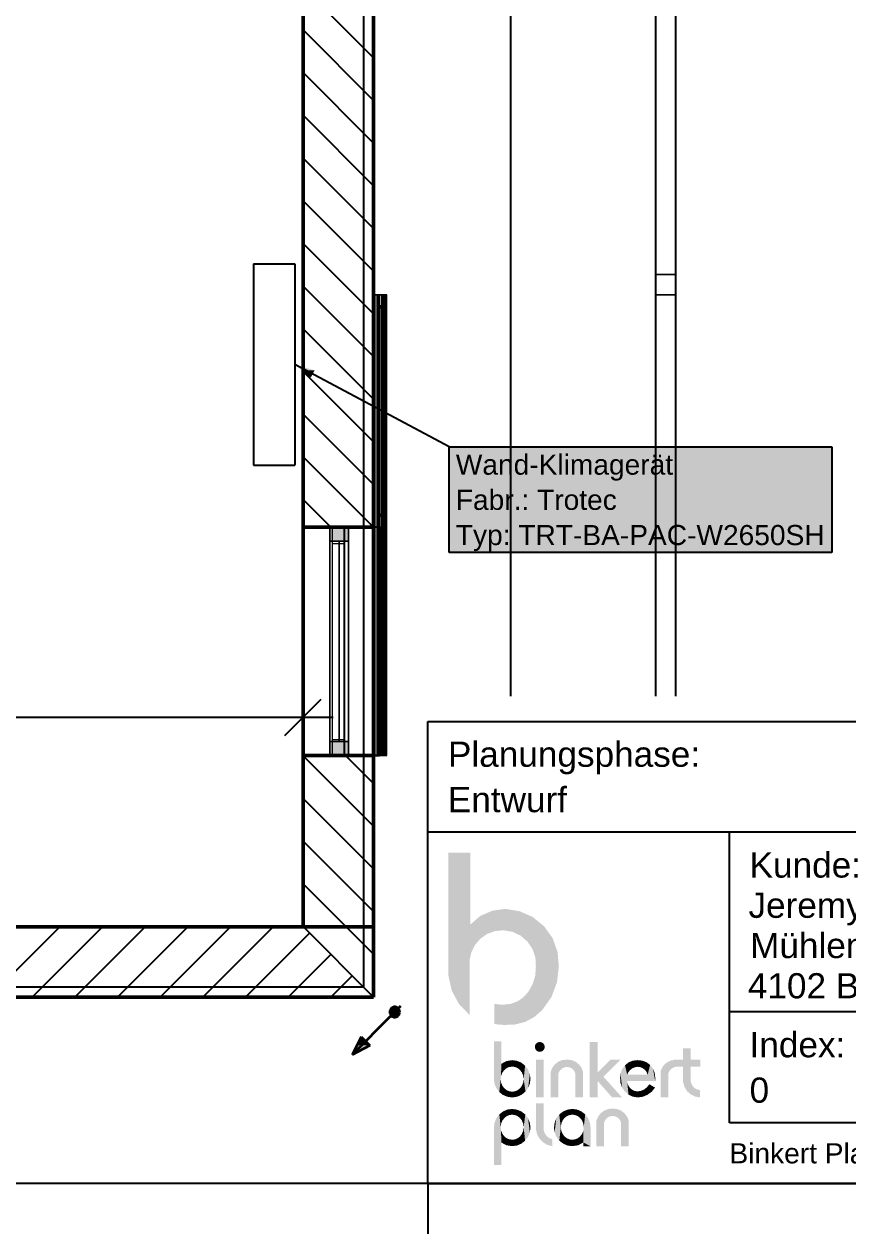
# Model space of a CAD drawing. Extents: x 0 to 756, y -25 to 420.
# Drawn here: x 363.9 to 445.7, y 0 to 120.2 of the extents above; entities that cross this region are included whole.
import ezdxf
from ezdxf.lldxf.tags import DXFTag

# ---------------------------------------------------------------- set-up
doc = ezdxf.new("R2010")
doc.units = 0
doc.layers.get('0').update_dxf_attribs({"lineweight": 25})
doc.layers.get('DEFPOINTS').update_dxf_attribs({"lineweight": 25})
for name, color, linetype, lineweight in [('A_Aussenwand', 7, 'Continuous', 25), ('A_Fenster', 7, 'Continuous', 25), ('Allgemein01', 7, 'Continuous', 13), ('Fenster', 7, 'Continuous', 13), ('Fensterbank', 7, 'Continuous', 13), ('Standard', 7, 'Continuous', 25), ('Stütze Holz', 7, 'Continuous', 13), ('Verschattung', 7, 'Continuous', 13), ('Wand Holz tragend', 7, 'Continuous', 13), ('X_Plankopf_PB', 7, 'Continuous', 25), ('X_Planrahmen', 7, 'Continuous', 25)]:
    doc.layers.add(name, color=color, linetype=linetype, lineweight=lineweight)
for name, color, linetype, lineweight, true_color in [('A_Geschossdecke', 7, 'Continuous', 25, 0x008080), ('H_Heizung', 1, 'Continuous', 25, 0xff0000), ('S_Regenwasser', 7, 'Continuous', 35, 0x0080ff)]:
    doc.layers.add(name, color=color, linetype=linetype, lineweight=lineweight, true_color=true_color)
doc.styles.get("Standard").update_dxf_attribs({"font": 'arial.ttf'})
tags = doc.linetypes.add('fein_strichliert', pattern=[4, 1, -2, 1]).pattern_tags.tags
tags[8:9] = [DXFTag(74, 4), DXFTag(75, 0), DXFTag(340, '0'), DXFTag(46, 0.0), DXFTag(50, 0.0), DXFTag(44, 0.0), DXFTag(45, 0.0)]
tags[6:7] = [DXFTag(74, 4), DXFTag(75, 0), DXFTag(340, '0'), DXFTag(46, 0.0), DXFTag(50, 0.0), DXFTag(44, 0.0), DXFTag(45, 0.0)]
tags[4:5] = [DXFTag(74, 4), DXFTag(75, 0), DXFTag(340, '0'), DXFTag(46, 0.0), DXFTag(50, 0.0), DXFTag(44, 0.0), DXFTag(45, 0.0)]
tags = doc.linetypes.add('PUNKT2_S9', pattern=[0.1, 0, -0.1]).pattern_tags.tags
tags[6:7] = [DXFTag(74, 4), DXFTag(75, 0), DXFTag(340, '0'), DXFTag(46, 1.0), DXFTag(50, 0.0), DXFTag(44, 0.0), DXFTag(45, 0.0)]
tags[4:5] = [DXFTag(74, 4), DXFTag(75, 0), DXFTag(340, '0'), DXFTag(46, 1.0), DXFTag(50, 0.0), DXFTag(44, 0.0), DXFTag(45, 0.0)]

# ---------------------------------------------------------------- blocks, each defined once
blk = doc.blocks.new('Blockreferenz-A01I5YB9IE', base_point=(0, -25))
at = {"layer": 'X_Planrahmen', "color": 0, "linetype": 'ByBlock', "lineweight": -2, "ltscale": 0.25}
for p, q in [((589, 5), (20, 5)), ((404, 5), (404, 0))]:
    blk.add_line(p, q, dxfattribs=at)
blk = doc.blocks.new('Blockreferenz-A01I5YBFIE', base_point=(404, 0))
at = {"layer": 'X_Plankopf_PB', "linetype": 'ByBlock', "lineweight": -2, "ltscale": 0.25, "true_color": 0x380282}
for points in [[(414.73, 26.52), (414.69, 27.42), (414.41, 28.28), (413.91, 29.03), (413.23, 29.62), (412.41, 30.01), (411.53, 30.16), (410.7, 30.09), (409.92, 29.81), (409.23, 29.34), (408.69, 28.71), (408.32, 27.97), (408.14, 27.16), (408.14, 21.75), (407.09, 22.84), (406.37, 24.18), (406.04, 25.66), (406.04, 37.86), (408.23, 37.86), (408.23, 30.74), (409.21, 31.59), (410.4, 32.11), (411.68, 32.29), (413.11, 32.06), (414.44, 31.47), (415.56, 30.55), (416.4, 29.37), (416.89, 28), (417.01, 26.56), (416.83, 25), (416.28, 23.53), (415.37, 22.24), (414.57, 21.54), (413.63, 21.04), (412.59, 20.78), (411.53, 20.76), (411.07, 20.79), (410.62, 20.86), (410.62, 22.85), (411.07, 22.79), (411.52, 22.77), (412.24, 22.85), (412.91, 23.1), (413.5, 23.51), (413.98, 24.05), (414.41, 24.81), (414.67, 25.64)], [(414.63, 18.57), (414.65, 18.7), (414.69, 18.82), (414.77, 18.92), (414.87, 19), (414.99, 19.04), (415.12, 19.06), (415.24, 19.04), (415.36, 19), (415.46, 18.92), (415.54, 18.82), (415.59, 18.7), (415.6, 18.57), (415.59, 18.45), (415.54, 18.33), (415.46, 18.23), (415.36, 18.15), (415.24, 18.1), (415.12, 18.09), (414.99, 18.1), (414.87, 18.15), (414.77, 18.23), (414.69, 18.33), (414.65, 18.45)], [(420.09, 13.55), (420.09, 19.07), (420.86, 19.07), (420.86, 16.01), (422.16, 17.31), (423.14, 17.31), (421.44, 15.61), (423.3, 13.55), (422.31, 13.55), (420.86, 15.19), (420.86, 13.55)], [(427.12, 13.55), (427.12, 16.15), (427.25, 16.47), (427.44, 16.76), (427.7, 17), (428.11, 17.21), (428.56, 17.31), (429.36, 17.31), (429.36, 18.44), (430.12, 18.44), (430.12, 17.31), (431.06, 17.31), (431.06, 16.6), (430.12, 16.6), (430.12, 15.12), (430.2, 14.87), (430.34, 14.64), (430.53, 14.46), (430.76, 14.34), (431.02, 14.28), (431.02, 13.55), (430.54, 13.64), (430.1, 13.86), (429.74, 14.19), (429.49, 14.61), (429.36, 15.08), (429.36, 16.6), (428.64, 16.6), (428.39, 16.52), (428.17, 16.38), (427.99, 16.17), (427.88, 15.93), (427.88, 13.55)], [(418.66, 15.85), (418.6, 16.06), (418.49, 16.25), (418.33, 16.41), (418.14, 16.52), (417.92, 16.57), (417.7, 16.57), (417.49, 16.52), (417.3, 16.41), (417.14, 16.25), (417.02, 16.06), (416.96, 15.85), (416.96, 13.55), (416.2, 13.55), (416.2, 16.08), (416.36, 16.49), (416.62, 16.84), (416.97, 17.11), (417.38, 17.27), (417.81, 17.31), (418.25, 17.27), (418.66, 17.11), (419, 16.84), (419.27, 16.49), (419.42, 16.08), (419.42, 13.55), (418.66, 13.55)], [(415.5, 12.97), (415.5, 10.57), (415.52, 10.25), (415.64, 9.95), (415.83, 9.69), (416.08, 9.5), (416.38, 9.38), (416.38, 8.7), (415.89, 8.83), (415.45, 9.08), (415.1, 9.44), (414.86, 9.88), (414.74, 10.37), (414.74, 12.97)], [(420.74, 11.21), (420.9, 11.62), (421.16, 11.97), (421.51, 12.24), (421.92, 12.4), (422.35, 12.45), (422.79, 12.4), (423.2, 12.24), (423.54, 11.97), (423.81, 11.62), (423.96, 11.21), (423.96, 8.69), (423.2, 8.69), (423.2, 10.99), (423.14, 11.2), (423.03, 11.39), (422.87, 11.54), (422.68, 11.65), (422.46, 11.7), (422.24, 11.7), (422.03, 11.65), (421.84, 11.54), (421.68, 11.39), (421.56, 11.2), (421.5, 10.99), (421.5, 8.69), (420.74, 8.69)]]:
    blk.add_hatch(color=196, dxfattribs=at).paths.add_polyline_path(points)
at = {"layer": 'X_Plankopf_PB', "color": 0, "linetype": 'ByBlock', "lineweight": -2, "ltscale": 0.25}
for p, q in [((404, 5), (404, 50.91)), ((404, 50.91), (589, 50.91)), ((589, 5), (589, 50.91)), ((589, 39.9), (404, 39.9)), ((433.96, 11.04), (433.96, 39.9)), ((514.61, 22.05), (514.61, 39.9)), ((589, 22.05), (433.96, 22.05)), ((589, 11.04), (433.96, 11.04)), ((404, 5), (589, 5)), ((594, 0), (594, 5)), ((594, 0), (589, 0))]:
    blk.add_line(p, q, dxfattribs=at)
at = {"layer": 'X_Plankopf_PB', "color": 196, "linetype": 'ByBlock', "lineweight": -2, "ltscale": 0.25, "true_color": 0x380282}
for points in [[(411.29, 19.12), (410.62, 14.94), (410.56, 15.43)], [(411.29, 19.12), (410.56, 15.43), (410.56, 19.12)], [(411.29, 19.12), (410.8, 14.48), (410.62, 14.94)], [(411.29, 19.12), (411.1, 14.09), (410.8, 14.48)], [(411.29, 19.12), (411.24, 15.37), (411.1, 14.09)], [(411.28, 15.72), (411.29, 19.12), (411.24, 15.37)], [(411.29, 16.89), (411.28, 15.72), (411.29, 19.12)], [(411.41, 16.03), (411.29, 16.89), (411.28, 15.72)], [(411.8, 17.16), (411.41, 16.03), (411.29, 16.89)], [(411.61, 16.29), (411.8, 17.16), (411.41, 16.03)], [(411.84, 16.47), (411.61, 16.29), (411.8, 17.16)], [(412.38, 17.26), (411.84, 16.47), (411.8, 17.16)], [(412.38, 17.26), (412.09, 16.58), (411.84, 16.47)], [(412.38, 17.26), (412.38, 16.61), (412.09, 16.58)], [(412.52, 16.6), (412.38, 16.61), (412.38, 17.26)], [(412.52, 16.6), (412.38, 17.26), (412.85, 17.19)], [(412.52, 16.6), (412.85, 17.19), (412.65, 16.58)], [(412.91, 16.47), (412.65, 16.58), (412.85, 17.19)], [(412.91, 16.47), (412.85, 17.19), (413.29, 17.01)], [(412.91, 16.47), (413.29, 17.01), (413.15, 16.29)], [(413.34, 16.03), (413.15, 16.29), (413.29, 17.01)], [(413.34, 16.03), (413.29, 17.01), (413.66, 16.71)], [(414.74, 13.55), (414.74, 17.32), (415.5, 13.55), (415.5, 17.32)], [(423.95, 17.04), (423.8, 15.8), (423.59, 16.75)], [(423.92, 16.05), (423.95, 17.04), (423.8, 15.8)], [(424.09, 16.27), (423.92, 16.05), (423.95, 17.04)], [(424.09, 16.27), (423.95, 17.04), (424.38, 17.21)], [(424.09, 16.27), (424.38, 17.21), (424.31, 16.44)], [(424.56, 16.55), (424.31, 16.44), (424.38, 17.21)], [(424.56, 16.55), (424.38, 17.21), (424.85, 17.26)], [(424.56, 16.55), (424.85, 17.26), (424.84, 16.6)], [(424.84, 16.6), (424.85, 17.26), (425.11, 16.56)], [(424.85, 17.26), (425.11, 16.56), (425.29, 17.21)], [(425.11, 16.56), (425.29, 17.21), (425.36, 16.45)], [(425.29, 17.21), (425.36, 16.45), (425.72, 17.05)], [(425.36, 16.45), (425.72, 17.05), (425.58, 16.28)], [(425.74, 16.06), (425.58, 16.28), (425.72, 17.05)], [(425.74, 16.06), (425.72, 17.05), (426.08, 16.78)], [(413.34, 16.03), (413.66, 16.71), (413.47, 15.72)], [(413.66, 16.71), (413.52, 15.37), (413.47, 15.72)], [(413.7, 14.13), (413.66, 16.71), (413.52, 15.37)], [(413.95, 16.33), (413.7, 14.13), (413.66, 16.71)], [(413.97, 14.51), (413.95, 16.33), (413.7, 14.13)], [(414.13, 15.89), (413.97, 14.51), (413.95, 16.33)], [(414.14, 14.95), (414.13, 15.89), (413.97, 14.51)], [(414.2, 15.42), (414.14, 14.95), (414.13, 15.89)], [(423.14, 15.95), (423.13, 15), (423.1, 15.48)], [(423.13, 15), (423.14, 15.95), (423.29, 14.55)], [(423.14, 15.95), (423.29, 14.55), (423.31, 16.38)], [(423.29, 14.55), (423.31, 16.38), (423.56, 14.15)], [(423.31, 16.38), (423.56, 14.15), (423.59, 16.75)], [(423.56, 14.15), (423.59, 16.75), (423.93, 13.84)], [(423.8, 15.8), (423.59, 16.75), (423.8, 15.17)], [(423.59, 16.75), (423.8, 15.17), (423.93, 13.84)], [(426.59, 15.17), (423.8, 15.17), (423.8, 15.8)], [(426.59, 15.17), (423.8, 15.8), (425.83, 15.8)], [(425.74, 16.06), (426.08, 16.78), (425.83, 15.8)], [(426.59, 15.17), (425.83, 15.8), (426.08, 16.78)], [(426.59, 15.17), (426.08, 16.78), (426.36, 16.43)], [(426.59, 15.17), (426.36, 16.43), (426.53, 16.01)], [(426.59, 15.17), (426.53, 16.01), (426.59, 15.56)], [(411.24, 15.37), (411.1, 14.09), (411.28, 15.02)], [(411.45, 13.81), (411.1, 14.09), (411.28, 15.02)], [(411.45, 13.81), (411.28, 15.02), (411.41, 14.7)], [(411.45, 13.81), (411.41, 14.7), (411.61, 14.45)], [(411.45, 13.81), (411.61, 14.45), (411.86, 13.63)], [(411.61, 14.45), (411.84, 14.27), (411.86, 13.63)], [(412.91, 14.27), (413.15, 14.45), (413.33, 13.83)], [(413.15, 14.45), (413.33, 13.83), (413.34, 14.7)], [(413.33, 13.83), (413.34, 14.7), (413.7, 14.13)], [(413.34, 14.7), (413.7, 14.13), (413.47, 15.02)], [(413.7, 14.13), (413.47, 15.02), (413.52, 15.37)], [(423.8, 15.17), (423.93, 13.84), (423.84, 14.91)], [(423.93, 13.84), (423.84, 14.91), (423.95, 14.67)], [(424.36, 13.63), (423.93, 13.84), (423.95, 14.67)], [(424.36, 13.63), (423.95, 14.67), (424.12, 14.46)], [(424.36, 13.63), (424.12, 14.46), (424.33, 14.29)], [(425.51, 14.36), (425.78, 14.58), (425.83, 13.82)], [(425.78, 14.58), (425.83, 13.82), (426, 14.86)], [(425.83, 13.82), (426, 14.86), (426.25, 14.13)], [(426, 14.86), (426.25, 14.13), (426.57, 14.53)], [(411.84, 14.27), (411.86, 13.63), (412.09, 14.16)], [(411.86, 13.63), (412.09, 14.16), (412.31, 13.55)], [(412.09, 14.16), (412.31, 13.55), (412.38, 14.12)], [(412.31, 13.55), (412.38, 14.12), (412.44, 13.55)], [(412.38, 14.12), (412.44, 13.55), (412.66, 14.16)], [(412.44, 13.55), (412.66, 14.16), (412.9, 13.63)], [(412.66, 14.16), (412.9, 13.63), (412.91, 14.27)], [(412.9, 13.63), (412.91, 14.27), (413.33, 13.83)], [(424.36, 13.63), (424.33, 14.29), (424.57, 14.19)], [(424.36, 13.63), (424.57, 14.19), (424.84, 13.55)], [(424.57, 14.19), (424.84, 14.15), (424.84, 13.55)], [(424.84, 14.15), (424.84, 13.55), (425.19, 14.21)], [(424.84, 13.55), (425.19, 14.21), (425.35, 13.62)], [(425.19, 14.21), (425.35, 13.62), (425.51, 14.36)], [(425.35, 13.62), (425.51, 14.36), (425.83, 13.82)], [(411.47, 12.16), (411.28, 10.94), (411.1, 11.87)], [(411.41, 11.26), (411.47, 12.16), (411.28, 10.94)], [(411.61, 11.51), (411.41, 11.26), (411.47, 12.16)], [(411.91, 12.35), (411.61, 11.51), (411.47, 12.16)], [(411.91, 12.35), (411.84, 11.7), (411.61, 11.51)], [(411.91, 12.35), (412.09, 11.8), (411.84, 11.7)], [(411.91, 12.35), (412.38, 12.41), (412.09, 11.8)], [(412.38, 12.41), (412.38, 11.84), (412.09, 11.8)], [(412.85, 12.34), (412.66, 11.8), (412.38, 12.41)], [(412.66, 11.8), (412.38, 12.41), (412.38, 11.84)], [(412.91, 11.7), (412.85, 12.34), (412.66, 11.8)], [(413.3, 12.15), (412.91, 11.7), (412.85, 12.34)], [(413.3, 12.15), (413.15, 11.51), (412.91, 11.7)], [(413.34, 11.26), (413.3, 12.15), (413.15, 11.51)], [(413.68, 11.86), (413.34, 11.26), (413.3, 12.15)], [(417.05, 11.86), (417.26, 10.94), (417.43, 12.15)], [(417.26, 10.94), (417.43, 12.15), (417.39, 11.26)], [(417.58, 11.51), (417.39, 11.26), (417.43, 12.15)], [(417.58, 11.51), (417.43, 12.15), (417.87, 12.34)], [(417.58, 11.51), (417.87, 12.34), (417.82, 11.7)], [(418.07, 11.8), (417.82, 11.7), (417.87, 12.34)], [(418.07, 11.8), (417.87, 12.34), (418.35, 12.41)], [(418.07, 11.8), (418.35, 12.41), (418.35, 11.84)], [(418.82, 12.35), (418.35, 11.84), (418.35, 12.41)], [(418.82, 12.35), (418.64, 11.8), (418.35, 11.84)], [(418.82, 12.35), (418.89, 11.7), (418.64, 11.8)], [(418.82, 12.35), (419.26, 12.16), (418.89, 11.7)], [(419.26, 12.16), (419.12, 11.51), (418.89, 11.7)], [(419.32, 11.26), (419.26, 12.16), (419.12, 11.51)], [(419.63, 11.87), (419.32, 11.26), (419.26, 12.16)], [(411.29, 6.84), (410.56, 10.53), (410.62, 11.02)], [(411.29, 6.84), (410.62, 11.02), (410.8, 11.48)], [(411.29, 6.84), (410.8, 11.48), (411.1, 11.87)], [(411.28, 10.94), (411.1, 11.87), (411.24, 10.59)], [(411.1, 11.87), (411.24, 10.59), (411.29, 6.84)], [(413.47, 10.94), (413.68, 11.86), (413.34, 11.26)], [(413.52, 10.59), (413.47, 10.94), (413.68, 11.86)], [(413.52, 10.59), (413.66, 9.25), (413.68, 11.86)], [(413.66, 9.25), (413.68, 11.86), (413.95, 9.63)], [(413.68, 11.86), (413.95, 9.63), (413.96, 11.47)], [(413.95, 9.63), (413.96, 11.47), (414.13, 10.07)], [(413.96, 11.47), (414.13, 10.07), (414.14, 11.02)], [(414.13, 10.07), (414.14, 11.02), (414.2, 10.54)], [(416.53, 10.54), (416.59, 11.02), (416.59, 10.07)], [(416.59, 11.02), (416.59, 10.07), (416.76, 11.47)], [(416.59, 10.07), (416.76, 11.47), (416.78, 9.63)], [(416.76, 11.47), (416.78, 9.63), (417.05, 11.86)], [(416.78, 9.63), (417.05, 11.86), (417.06, 9.25)], [(417.06, 9.25), (417.21, 10.59), (417.05, 11.86)], [(417.21, 10.59), (417.05, 11.86), (417.26, 10.94)], [(419.45, 10.94), (419.63, 11.87), (419.32, 11.26)], [(419.49, 10.59), (419.45, 10.94), (419.63, 11.87)], [(420.17, 8.69), (419.49, 10.59), (419.63, 11.87)], [(420.17, 8.69), (419.63, 11.87), (419.93, 11.48)], [(420.17, 8.69), (419.93, 11.48), (420.11, 11.02)], [(420.17, 8.69), (420.11, 11.02), (420.17, 10.53)], [(411.29, 6.84), (410.56, 6.84), (410.56, 10.53)], [(411.24, 10.59), (411.29, 6.84), (411.28, 10.24)], [(411.29, 6.84), (411.28, 10.24), (411.29, 9.08)], [(411.28, 10.24), (411.29, 9.08), (411.41, 9.93)], [(411.29, 9.08), (411.41, 9.93), (411.8, 8.8)], [(411.41, 9.93), (411.8, 8.8), (411.61, 9.67)], [(411.8, 8.8), (411.61, 9.67), (411.84, 9.49)], [(412.91, 9.49), (413.15, 9.67), (413.29, 8.96)], [(413.15, 9.67), (413.29, 8.96), (413.34, 9.93)], [(413.29, 8.96), (413.34, 9.93), (413.66, 9.25)], [(413.34, 9.93), (413.66, 9.25), (413.47, 10.24)], [(413.47, 10.24), (413.52, 10.59), (413.66, 9.25)], [(417.26, 10.24), (417.06, 9.25), (417.21, 10.59)], [(417.44, 8.96), (417.26, 10.24), (417.06, 9.25)], [(417.39, 9.93), (417.44, 8.96), (417.26, 10.24)], [(417.44, 8.96), (417.39, 9.93), (417.58, 9.67)], [(417.88, 8.77), (417.44, 8.96), (417.58, 9.67)], [(417.88, 8.77), (417.58, 9.67), (417.82, 9.49)], [(418.89, 9.49), (418.93, 8.8), (419.12, 9.67)], [(418.93, 8.8), (419.12, 9.67), (419.44, 9.08)], [(419.12, 9.67), (419.44, 9.08), (419.32, 9.93)], [(419.44, 9.08), (419.32, 9.93), (419.45, 10.24)], [(420.17, 8.69), (419.44, 9.08), (419.45, 10.24)], [(420.17, 8.69), (419.45, 10.24), (419.49, 10.59)], [(412.38, 8.71), (411.8, 8.8), (411.84, 9.49)], [(412.38, 8.71), (411.84, 9.49), (412.09, 9.39)], [(412.38, 8.71), (412.09, 9.39), (412.38, 9.35)], [(412.85, 8.77), (412.38, 8.71), (412.52, 9.36)], [(412.38, 8.71), (412.38, 9.35), (412.52, 9.36)], [(412.85, 8.77), (412.52, 9.36), (412.65, 9.38)], [(412.85, 8.77), (412.65, 9.38), (412.91, 9.49)], [(412.85, 8.77), (412.91, 9.49), (413.29, 8.96)], [(417.88, 8.77), (417.82, 9.49), (418.08, 9.38)], [(417.88, 8.77), (418.08, 9.38), (418.35, 8.71)], [(418.08, 9.38), (418.2, 9.36), (418.35, 8.71)], [(418.2, 9.36), (418.35, 8.71), (418.35, 9.35)], [(418.35, 9.35), (418.93, 8.8), (418.64, 9.39)], [(418.35, 8.71), (418.35, 9.35), (418.93, 8.8)], [(418.64, 9.39), (418.89, 9.49), (418.93, 8.8)], [(420.17, 8.69), (419.44, 8.69), (419.44, 9.08)]]:
    blk.add_solid(points, dxfattribs=at)
at = {"layer": 'X_Plankopf_PB', "color": 0, "linetype": 'ByBlock', "lineweight": -2, "ltscale": 0.25, "attachment_point": 1}
for s, insert, char_height in [('{\\fArial;Planungsphase:}', (406, 48.91), 2.5), ('{\\fArial;Auftragsnummer:}', (560.53, 48.87), 2.5), ('{\\fArial;2023-12-1}', (571.82, 44.4), 2.5), ('{\\fArial;Kunde:}', (435.96, 37.9), 2.5), ('{\\fArial;Objekt:}', (516.61, 37.86), 2.5), ('{\\fArial;Index:}', (435.96, 20.04), 2.5), ('{\\fArial;Gez.:}', (452.81, 20), 2.5), ('{\\fArial;Gepr.:}', (463.66, 20), 2.5), ('{\\fArial;Datum:}', (475.87, 20.04), 2.5), ('{\\fArial;Mst.:}', (496.02, 20.04), 2.5), ('{\\fArial;Plannr.:}', (506.02, 20.04), 2.5), ('{\\fArial;0}', (435.96, 15.53), 2.5), ('{\\fArial;1:50}', (496.02, 15.54), 2.5), ('{\\fArial;A2}', (506.02, 15.54), 2.5), ('{\\fArial;Binkert Plan GmbH, Am Riedbach 3, 79774 Albbruck-Birndorf, +49 7753 97779 0, info@binkertplan.de, www.binkertplan.de}', (433.96, 9), 2)]:
    blk.add_mtext(s, dxfattribs=dict(at, insert=insert, char_height=char_height))
at = {"layer": 'X_Plankopf_PB', "color": 0, "lineweight": -2, "attachment_point": 1}
for s, insert, char_height in [('{\\fArial;HLS}', (463.94, 48.91), 2.5), ('{\\fArial;Entwurf}', (405.99, 44.4), 2.5), ('{\\fArial;Grundriss 1.OG}', (463.84, 44.4), 2.5), ('{\\fArial;Jeremy Tammik}', (435.85, 33.9), 2.5), ('{\\fArial;MFH Jeremy Tammik}', (516.72, 33.9), 2.5), ('{\\fArial;Mühlensteig 7}', (436.01, 29.9), 2.5), ('{\\fArial;4102 Binningen CH}', (435.79, 25.9), 2.5), ('{\\fArial;CS/VI}', (452.69, 15.54), 2.5), ('{\\fArial;SV}', (463.53, 15.54), 2.5), ('{\\fArial;18.10.2024}', (475.96, 15.54), 2.5), ('{\\fArial;A2}', (585.58, 3.5), 2)]:
    blk.add_mtext(s, dxfattribs=dict(at, insert=insert, char_height=char_height))
blk = doc.blocks.new('Referenz-A01I5YBJIE')
at = {"layer": 'Allgemein01', "color": 0, "linetype": 'PUNKT2_S9', "ltscale": 0.13}
blk.add_line((391.61, 30.52), (391.61, 376.58), dxfattribs=at)
at = {"layer": 'DEFPOINTS', "color": 0, "linetype": 'Continuous', "lineweight": -2, "ltscale": 0.25}
for p, q in [((398.61, 70.22), (398.61, 70.22)), ((398.61, 70.22), (398.61, 70.22)), ((398.61, 47.52), (398.61, 47.52)), ((398.61, 47.52), (398.61, 47.52)), ((391.61, 30.52), (391.61, 30.52)), ((391.61, 30.52), (391.61, 30.52)), ((391.61, 30.52), (391.61, 30.52)), ((391.61, 30.52), (391.61, 30.52)), ((391.61, 30.52), (391.61, 30.52)), ((391.61, 30.52), (391.61, 30.52)), ((391.61, 30.52), (391.61, 30.52)), ((391.61, 30.52), (391.61, 30.52)), ((398.61, 23.52), (398.61, 23.52)), ((398.61, 23.52), (398.61, 23.52)), ((398.61, 23.52), (398.61, 23.52)), ((398.61, 23.52), (398.61, 23.52)), ((398.61, 23.52), (398.61, 23.52)), ((398.61, 23.52), (398.61, 23.52)), ((398.61, 23.52), (398.61, 23.52)), ((398.61, 23.52), (398.61, 23.52)), ((398.61, 23.52), (398.61, 23.52))]:
    blk.add_line(p, q, dxfattribs=at)
at = {"layer": 'Fenster', "color": 0, "linetype": 'Continuous', "ltscale": 0.13}
for p, q in [((394.27, 68.82), (394.27, 70.22)), ((394.27, 70.22), (396.11, 70.22)), ((394.27, 70.22), (394.27, 68.82)), ((396.11, 70.22), (394.27, 70.22)), ((394.27, 70.22), (394.27, 68.82)), ((394.27, 70.22), (394.27, 70.22)), ((394.27, 70.22), (396.11, 70.22)), ((396.11, 70.22), (396.11, 68.82)), ((396.11, 68.82), (396.11, 70.22)), ((396.11, 70.22), (396.11, 68.82)), ((396.11, 70.22), (396.11, 70.22)), ((396.11, 68.82), (394.27, 68.82)), ((394.27, 48.92), (394.27, 68.82)), ((394.27, 68.82), (396.11, 68.82)), ((394.27, 68.82), (396.11, 68.82)), ((394.27, 68.82), (394.27, 68.82)), ((394.27, 68.82), (396.11, 68.82)), ((394.27, 68.82), (394.27, 48.92)), ((396.11, 68.82), (394.27, 68.82)), ((394.27, 68.82), (394.27, 48.92)), ((394.27, 68.82), (394.27, 68.82)), ((394.27, 68.82), (396.11, 68.82)), ((394.27, 68.82), (394.27, 48.92)), ((396.11, 68.82), (394.27, 68.82)), ((394.27, 68.82), (394.27, 48.92)), ((394.27, 68.82), (394.27, 68.82)), ((394.27, 68.82), (396.11, 68.82)), ((395.19, 68.82), (395.19, 48.92)), ((395.19, 48.92), (395.19, 68.82)), ((395.19, 68.82), (395.19, 68.82)), ((396.11, 68.82), (396.11, 48.92)), ((396.11, 68.82), (396.11, 68.82)), ((396.11, 48.92), (396.11, 68.82)), ((396.11, 68.82), (396.11, 48.92)), ((396.11, 68.82), (396.11, 68.82)), ((396.11, 48.92), (396.11, 68.82)), ((396.11, 68.82), (396.11, 48.92)), ((396.11, 68.82), (396.11, 68.82)), ((394.27, 47.52), (394.27, 48.92)), ((394.27, 48.92), (396.11, 48.92)), ((396.11, 48.92), (394.27, 48.92)), ((394.27, 48.92), (394.27, 47.52)), ((396.11, 48.92), (394.27, 48.92)), ((394.27, 48.92), (394.27, 47.52)), ((394.27, 48.92), (394.27, 48.92)), ((394.27, 48.92), (396.11, 48.92)), ((394.27, 48.92), (396.11, 48.92)), ((394.27, 48.92), (394.27, 48.92)), ((394.27, 48.92), (396.11, 48.92)), ((394.27, 48.92), (396.11, 48.92)), ((394.27, 48.92), (394.27, 48.92)), ((394.27, 48.92), (396.11, 48.92)), ((395.19, 48.92), (395.19, 48.92)), ((396.11, 48.92), (396.11, 47.52)), ((396.11, 47.52), (396.11, 48.92)), ((396.11, 48.92), (396.11, 47.52)), ((396.11, 48.92), (396.11, 48.92)), ((396.11, 48.92), (396.11, 48.92)), ((396.11, 48.92), (396.11, 48.92)), ((396.11, 47.52), (394.27, 47.52)), ((394.27, 47.52), (396.11, 47.52)), ((394.27, 47.52), (394.27, 47.52)), ((394.27, 47.52), (396.11, 47.52)), ((396.11, 47.52), (396.11, 47.52))]:
    blk.add_line(p, q, dxfattribs=at)
for points in [[(394.27, 68.82), (396.11, 68.82), (394.27, 70.22)], [(396.11, 68.82), (396.11, 70.22), (394.27, 70.22)], [(394.27, 47.52), (396.11, 47.52), (394.27, 48.92)], [(396.11, 47.52), (396.11, 48.92), (394.27, 48.92)]]:
    blk.add_solid(points, dxfattribs=at)
at = {"layer": 'Fensterbank', "color": 0, "lineweight": -2}
for p, q in [((395.69, 70.22), (395.69, 47.52)), ((399.21, 70.22), (395.69, 70.22)), ((395.69, 70.22), (395.69, 70.22)), ((398.61, 70.22), (395.69, 70.22)), ((395.69, 70.22), (395.69, 47.52)), ((399.21, 70.22), (398.61, 70.22)), ((398.61, 70.22), (398.61, 70.22)), ((398.61, 70.22), (398.61, 47.52)), ((398.61, 47.52), (398.61, 70.22)), ((399.21, 47.52), (399.21, 70.22)), ((399.21, 70.22), (399.21, 70.22)), ((399.21, 70.22), (399.21, 47.52)), ((395.69, 47.52), (399.21, 47.52)), ((395.69, 47.52), (395.69, 47.52)), ((398.61, 47.52), (395.69, 47.52)), ((398.61, 47.52), (398.61, 47.52)), ((399.21, 47.52), (398.61, 47.52)), ((399.21, 47.52), (399.21, 47.52))]:
    blk.add_line(p, q, dxfattribs=at)
at = {"layer": 'Fensterbank', "color": 0, "lineweight": 18}
blk.add_line((398.61, 70.22), (398.61, 47.52), dxfattribs=at)
at = {"layer": 'Standard', "color": 0, "lineweight": -2}
for p, q in [((428.61, 413.58), (428.61, 53.42)), ((426.61, 411.58), (426.61, 53.42)), ((412.24, 53.42), (412.24, 194.89)), ((391.61, 48.33), (391.61, 54.33)), ((389.81, 49.53), (393.41, 53.13)), ((353.07, 51.33), (391.61, 51.33)), ((385.61, 51.33), (394.61, 51.33))]:
    blk.add_line(p, q, dxfattribs=at)
at = {"layer": 'Stütze Holz', "color": 0, "linetype": 'Continuous', "ltscale": 0.13}
for p, q in [((428.61, 95.32), (426.61, 95.32)), ((426.61, 95.32), (426.61, 93.32)), ((426.61, 95.32), (428.61, 95.32)), ((426.61, 93.32), (426.61, 95.32)), ((426.61, 95.32), (426.61, 95.32)), ((428.61, 93.32), (428.61, 95.32)), ((428.61, 95.32), (428.61, 93.32)), ((428.61, 95.32), (428.61, 95.32)), ((426.61, 93.32), (428.61, 93.32)), ((428.61, 93.32), (426.61, 93.32)), ((426.61, 93.32), (426.61, 93.32)), ((428.61, 93.32), (428.61, 93.32))]:
    blk.add_line(p, q, dxfattribs=at)
at = {"layer": 'Verschattung', "color": 0, "linetype": 'Continuous', "ltscale": 0.13}
for p, q in [((398.73, 93.32), (398.61, 93.32)), ((398.61, 93.32), (398.61, 70.42)), ((398.61, 93.32), (399.81, 93.32)), ((398.61, 47.52), (398.61, 93.32)), ((398.61, 93.32), (398.61, 93.32)), ((398.61, 93.32), (398.61, 93.32)), ((398.61, 93.32), (398.61, 93.32)), ((398.73, 70.42), (398.73, 93.32)), ((398.73, 93.32), (398.73, 47.52)), ((399.93, 93.32), (398.73, 93.32)), ((398.73, 93.32), (398.73, 93.32)), ((398.73, 93.32), (398.73, 93.32)), ((399.65, 93.32), (398.97, 93.32)), ((398.97, 93.32), (398.97, 47.52)), ((398.97, 93.32), (398.97, 93.32)), ((398.97, 93.32), (398.97, 93.32)), ((398.97, 93.32), (398.97, 93.32)), ((399.21, 93.32), (398.97, 93.32)), ((398.97, 92.22), (398.97, 93.32)), ((399.01, 70.22), (399.01, 93.32)), ((399.01, 93.32), (399.61, 93.32)), ((399.01, 93.32), (399.01, 70.22)), ((399.61, 93.32), (399.01, 93.32)), ((399.01, 70.22), (399.01, 93.32)), ((399.01, 93.32), (399.61, 93.32)), ((399.01, 93.32), (399.01, 93.32)), ((399.07, 93.32), (399.07, 47.52)), ((399.21, 93.32), (399.07, 93.32)), ((399.55, 93.32), (399.07, 93.32)), ((399.07, 93.32), (399.07, 93.32)), ((399.07, 47.52), (399.07, 93.32)), ((399.21, 92.22), (399.21, 93.32)), ((399.21, 93.32), (399.21, 93.32)), ((399.21, 92.22), (399.21, 93.32)), ((399.41, 93.32), (399.41, 92.22)), ((399.55, 93.32), (399.41, 93.32)), ((399.41, 93.32), (399.41, 93.32)), ((399.65, 93.32), (399.41, 93.32)), ((399.41, 92.22), (399.41, 93.32)), ((399.55, 47.52), (399.55, 93.32)), ((399.55, 93.32), (399.55, 93.32)), ((399.55, 47.52), (399.55, 93.32)), ((399.61, 93.32), (399.61, 70.22)), ((399.61, 70.22), (399.61, 93.32)), ((399.61, 70.22), (399.61, 93.32)), ((399.61, 93.32), (399.61, 93.32)), ((399.65, 47.52), (399.65, 93.32)), ((399.65, 93.32), (399.65, 93.32)), ((399.65, 93.32), (399.65, 93.32)), ((399.65, 93.32), (399.65, 93.32)), ((399.65, 93.32), (399.65, 92.22)), ((399.81, 93.32), (399.81, 47.52)), ((399.81, 93.32), (399.81, 93.32)), ((399.93, 93.32), (399.81, 93.32)), ((399.81, 93.32), (399.81, 93.32)), ((399.81, 70.42), (399.81, 93.32)), ((399.93, 47.52), (399.93, 93.32)), ((399.93, 93.32), (399.93, 93.32)), ((399.93, 93.32), (399.93, 93.32)), ((399.93, 93.32), (399.93, 93.32)), ((399.93, 70.42), (399.93, 93.32)), ((398.97, 47.52), (398.97, 92.22)), ((399.01, 92.12), (399.01, 71.42)), ((399.41, 92.12), (399.01, 92.12)), ((399.01, 92.12), (399.01, 92.12)), ((399.41, 92.12), (399.01, 92.12)), ((399.01, 71.42), (399.01, 92.12)), ((399.41, 92.22), (399.21, 92.22)), ((399.21, 92.12), (399.21, 92.22)), ((399.21, 92.22), (399.31, 92.22)), ((399.21, 92.02), (399.21, 92.22)), ((399.21, 92.22), (399.21, 92.22)), ((399.21, 92.22), (399.21, 92.22)), ((399.21, 92.22), (399.21, 92.22)), ((399.21, 92.02), (399.21, 92.12)), ((399.21, 92.02), (399.41, 92.02)), ((399.21, 71.52), (399.21, 92.02)), ((399.31, 92.02), (399.21, 92.02)), ((399.21, 92.02), (399.21, 92.02)), ((399.21, 92.02), (399.21, 92.02)), ((399.21, 92.02), (399.21, 92.02)), ((399.21, 92.02), (399.21, 71.52)), ((399.31, 92.22), (399.41, 92.22)), ((399.41, 92.02), (399.31, 92.02)), ((399.41, 92.22), (399.41, 92.12)), ((399.41, 92.22), (399.41, 92.22)), ((399.41, 92.22), (399.41, 92.22)), ((399.41, 92.22), (399.41, 92.22)), ((399.41, 92.22), (399.41, 92.02)), ((399.41, 71.42), (399.41, 92.12)), ((399.41, 92.12), (399.41, 92.02)), ((399.41, 92.12), (399.41, 92.12)), ((399.41, 92.12), (399.41, 71.42)), ((399.41, 92.02), (399.41, 71.52)), ((399.41, 92.02), (399.41, 92.02)), ((399.41, 92.02), (399.41, 92.02)), ((399.41, 92.02), (399.41, 92.02)), ((399.41, 71.52), (399.41, 92.02)), ((399.65, 92.22), (399.65, 47.52)), ((399.01, 71.42), (399.41, 71.42)), ((399.41, 71.42), (399.01, 71.42)), ((399.01, 71.42), (399.01, 71.42)), ((399.41, 71.52), (399.21, 71.52)), ((399.21, 71.42), (399.21, 71.52)), ((399.21, 71.52), (399.31, 71.52)), ((399.21, 71.32), (399.21, 71.52)), ((399.21, 71.52), (399.21, 71.52)), ((399.21, 71.52), (399.21, 71.52)), ((399.21, 71.52), (399.21, 71.52)), ((399.21, 71.32), (399.21, 71.42)), ((399.21, 71.32), (399.41, 71.32)), ((399.21, 47.52), (399.21, 71.32)), ((399.31, 71.32), (399.21, 71.32)), ((399.21, 71.32), (399.21, 71.32)), ((399.21, 71.32), (399.21, 71.32)), ((399.21, 71.32), (399.21, 71.32)), ((399.21, 71.32), (399.21, 47.52)), ((399.31, 71.52), (399.41, 71.52)), ((399.41, 71.32), (399.31, 71.32)), ((399.41, 71.52), (399.41, 71.42)), ((399.41, 71.52), (399.41, 71.52)), ((399.41, 71.52), (399.41, 71.32)), ((399.41, 71.52), (399.41, 71.52)), ((399.41, 71.52), (399.41, 71.52)), ((399.41, 71.42), (399.41, 71.32)), ((399.41, 71.42), (399.41, 71.42)), ((399.41, 71.32), (399.41, 47.52)), ((399.41, 71.32), (399.41, 71.32)), ((399.41, 71.32), (399.41, 71.32)), ((399.41, 71.32), (399.41, 71.32)), ((399.41, 47.52), (399.41, 71.32)), ((398.61, 70.42), (398.61, 47.52)), ((398.73, 47.52), (398.73, 70.42)), ((399.61, 70.22), (399.01, 70.22)), ((399.01, 70.22), (399.61, 70.22)), ((399.61, 70.22), (399.01, 70.22)), ((399.01, 70.22), (399.01, 70.22)), ((399.61, 70.22), (399.61, 70.22)), ((399.81, 47.52), (399.81, 70.42)), ((399.93, 47.52), (399.93, 70.42)), ((398.61, 47.52), (398.73, 47.52)), ((399.81, 47.52), (398.61, 47.52)), ((398.61, 47.52), (398.61, 47.52)), ((398.61, 47.52), (398.61, 47.52)), ((398.61, 47.52), (398.61, 47.52)), ((398.73, 47.52), (399.93, 47.52)), ((398.73, 47.52), (398.73, 47.52)), ((398.73, 47.52), (398.73, 47.52)), ((398.97, 47.52), (399.65, 47.52)), ((398.97, 47.52), (398.97, 47.52)), ((398.97, 47.52), (398.97, 47.52)), ((398.97, 47.52), (398.97, 47.52)), ((398.97, 47.52), (399.21, 47.52)), ((399.07, 47.52), (399.21, 47.52)), ((399.07, 47.52), (399.55, 47.52)), ((399.07, 47.52), (399.07, 47.52)), ((399.21, 47.52), (399.21, 47.52)), ((399.41, 47.52), (399.55, 47.52)), ((399.41, 47.52), (399.41, 47.52)), ((399.41, 47.52), (399.65, 47.52)), ((399.55, 47.52), (399.55, 47.52)), ((399.65, 47.52), (399.65, 47.52)), ((399.65, 47.52), (399.65, 47.52)), ((399.65, 47.52), (399.65, 47.52)), ((399.81, 47.52), (399.81, 47.52)), ((399.81, 47.52), (399.81, 47.52)), ((399.81, 47.52), (399.93, 47.52)), ((399.93, 47.52), (399.93, 47.52)), ((399.93, 47.52), (399.93, 47.52)), ((399.93, 47.52), (399.93, 47.52))]:
    blk.add_line(p, q, dxfattribs=at)
at = {"layer": 'Wand Holz tragend', "color": 0, "lineweight": 50}
for p, q in [((391.61, 383.58), (391.61, 30.52)), ((391.61, 30.52), (391.61, 383.58)), ((398.61, 30.52), (398.61, 383.58)), ((398.61, 383.58), (398.61, 30.52)), ((398.61, 70.22), (391.61, 70.22)), ((391.61, 70.22), (391.61, 47.52)), ((391.61, 70.22), (391.61, 47.52)), ((391.61, 70.22), (391.61, 70.22)), ((398.61, 70.22), (391.61, 70.22)), ((398.61, 47.52), (398.61, 70.22)), ((398.61, 47.52), (398.61, 70.22)), ((398.61, 70.22), (398.61, 70.22)), ((391.61, 47.52), (398.61, 47.52)), ((391.61, 47.52), (391.61, 47.52)), ((391.61, 47.52), (398.61, 47.52)), ((398.61, 47.52), (398.61, 47.52)), ((398.61, 30.52), (118.61, 30.52)), ((118.61, 30.52), (398.61, 30.52)), ((391.61, 30.52), (398.61, 30.52)), ((398.61, 30.52), (391.61, 30.52)), ((391.61, 30.52), (391.61, 30.52)), ((398.61, 30.52), (398.61, 30.52)), ((398.61, 23.52), (398.61, 30.52)), ((398.61, 30.52), (398.61, 23.52)), ((398.61, 30.52), (398.61, 30.52)), ((118.61, 23.52), (398.61, 23.52)), ((398.61, 23.52), (118.61, 23.52)), ((398.61, 23.52), (398.61, 23.52))]:
    blk.add_line(p, q, dxfattribs=at)
blk = doc.blocks.new('Wand-A01I5YBTIE', base_point=(391.61, 23.52))
at = {"color": 0, "linetype": 'ByBlock', "lineweight": -2, "ltscale": 0.25}
for p, q in [((398.61, 148.43), (398.61, 70.21)), ((391.61, 142.18), (391.61, 70.21)), ((391.61, 47.51), (391.61, 30.52)), ((398.61, 47.51), (398.61, 23.52))]:
    blk.add_line(p, q, dxfattribs=at)
at = {"color": 0, "lineweight": -2}
for p, q in [((391.61, 123.87), (398.61, 116.87)), ((391.61, 119.63), (398.61, 112.63)), ((391.61, 115.39), (398.61, 108.39)), ((391.61, 111.15), (398.61, 104.15)), ((391.61, 106.9), (398.61, 99.9)), ((391.61, 102.66), (398.61, 95.66)), ((391.61, 98.42), (398.61, 91.42)), ((391.61, 94.17), (398.61, 87.17)), ((391.61, 89.93), (398.61, 82.93)), ((391.61, 85.69), (398.61, 78.69)), ((391.61, 81.45), (398.61, 74.45)), ((391.61, 77.2), (398.6, 70.21)), ((391.61, 72.96), (394.36, 70.21)), ((391.61, 47.51), (398.61, 40.51)), ((395.84, 47.51), (398.61, 44.75)), ((391.61, 43.26), (398.61, 36.26)), ((391.61, 39.02), (398.61, 32.02)), ((391.61, 34.78), (398.61, 27.78)), ((391.61, 30.53), (398.61, 23.53))]:
    blk.add_line(p, q, dxfattribs=at)
blk = doc.blocks.new('Fenster-A01I5YC3IE', base_point=(391.61, 47.51))
at = {"color": 0, "linetype": 'ByBlock', "lineweight": -2, "ltscale": 0.25}
for p, q in [((391.61, 70.21), (391.61, 47.51)), ((391.61, 70.21), (398.61, 70.21)), ((398.61, 70.21), (398.61, 47.51)), ((391.61, 47.51), (398.61, 47.51))]:
    blk.add_line(p, q, dxfattribs=at)
at = {"color": 0, "linetype": 'ByBlock', "lineweight": 18, "ltscale": 0.18}
for p, q in [((394.51, 70.21), (394.51, 47.51)), ((395.71, 70.21), (395.71, 47.51)), ((394.51, 68.61), (395.71, 68.61)), ((394.51, 49.11), (395.71, 49.11))]:
    blk.add_line(p, q, dxfattribs=at)
at = {"color": 0, "linetype": 'fein_strichliert', "lineweight": 18, "ltscale": 0.18}
blk.add_line((394.51, 47.51), (395.71, 47.51), dxfattribs=at)
blk = doc.blocks.new('Wand-A01I5YC5IE', base_point=(118.61, 23.52))
at = {"color": 0, "lineweight": -2}
for p, q in [((367.44, 30.52), (361.61, 24.69)), ((371.68, 30.52), (364.68, 23.52)), ((375.92, 30.52), (368.92, 23.52)), ((380.17, 30.52), (373.17, 23.52)), ((384.41, 30.52), (377.41, 23.52)), ((388.65, 30.52), (381.65, 23.52)), ((392.25, 29.88), (385.89, 23.52)), ((394.37, 27.76), (390.14, 23.52)), ((396.49, 25.63), (394.38, 23.52))]:
    blk.add_line(p, q, dxfattribs=at)
at = {"color": 0, "linetype": 'ByBlock', "lineweight": -2, "ltscale": 0.25}
for p, q in [((391.61, 30.52), (361.61, 30.52)), ((398.61, 23.52), (361.61, 23.52))]:
    blk.add_line(p, q, dxfattribs=at)
blk = doc.blocks.new('Geschossdecke-A01I5YL5IE', base_point=(119.61, 24.52))
at = {"color": 0, "linetype": 'ByBlock', "lineweight": -2, "ltscale": 0.25}
for p, q in [((397.61, 258.58), (397.61, 24.52)), ((397.61, 24.52), (119.61, 24.52))]:
    blk.add_line(p, q, dxfattribs=at)
blk = doc.blocks.new('Fallleitung Abwasser-A01I5YLXIE', base_point=(396.47, 17.8))
at = {"color": 0, "lineweight": -2}
for p, q in [((400.35, 21.69), (396.47, 17.8)), ((400.22, 22.17), (400.21, 22.11)), ((400.21, 22.11), (400.21, 22.04)), ((400.21, 22.04), (400.21, 21.97)), ((400.21, 21.97), (400.22, 21.91)), ((400.25, 22.23), (400.22, 22.17)), ((400.22, 21.91), (400.25, 21.85)), ((400.27, 22.29), (400.25, 22.23)), ((400.25, 21.85), (400.27, 21.79)), ((400.31, 22.34), (400.27, 22.29)), ((400.27, 21.79), (400.31, 21.74)), ((400.35, 22.39), (400.31, 22.34)), ((400.31, 21.74), (400.35, 21.69)), ((400.4, 22.44), (400.35, 22.39)), ((400.35, 21.69), (400.4, 21.64)), ((400.46, 22.47), (400.4, 22.44)), ((400.4, 21.64), (400.46, 21.61)), ((400.52, 22.5), (400.46, 22.47)), ((400.58, 22.52), (400.52, 22.5)), ((400.64, 22.54), (400.58, 22.52)), ((400.71, 22.54), (400.64, 22.54)), ((400.77, 22.54), (400.71, 22.54)), ((400.84, 22.52), (400.77, 22.54)), ((400.9, 22.5), (400.84, 22.52)), ((400.96, 22.47), (400.9, 22.5)), ((401.01, 22.44), (400.96, 22.47)), ((400.96, 21.61), (401.01, 21.64)), ((401.06, 22.39), (401.01, 22.44)), ((401.01, 21.64), (401.06, 21.69)), ((401.06, 22.39), (401.33, 22.66)), ((401.1, 22.34), (401.06, 22.39)), ((401.06, 21.69), (401.1, 21.74)), ((401.14, 22.29), (401.1, 22.34)), ((401.1, 21.74), (401.14, 21.79)), ((401.17, 22.23), (401.14, 22.29)), ((401.14, 21.79), (401.17, 21.85)), ((401.19, 22.17), (401.17, 22.23)), ((401.17, 21.85), (401.19, 21.91)), ((401.2, 22.11), (401.19, 22.17)), ((401.19, 21.91), (401.2, 21.97)), ((401.21, 22.04), (401.2, 22.11)), ((401.2, 21.97), (401.21, 22.04)), ((400.46, 21.61), (400.52, 21.58)), ((400.52, 21.58), (400.58, 21.56)), ((400.58, 21.56), (400.64, 21.54)), ((400.64, 21.54), (400.71, 21.54)), ((400.71, 21.54), (400.77, 21.54)), ((400.77, 21.54), (400.84, 21.56)), ((400.84, 21.56), (400.9, 21.58)), ((400.9, 21.58), (400.96, 21.61)), ((397.39, 19.57), (396.47, 17.8)), ((397.39, 19.57), (398.24, 18.72)), ((398.24, 18.72), (396.47, 17.8))]:
    blk.add_line(p, q, dxfattribs=at)
for points in [[(401.21, 22.04), (400.21, 22.04), (401.19, 22.17)], [(400.21, 22.04), (401.19, 22.17), (400.22, 22.17)], [(400.22, 21.91), (401.21, 22.04), (400.21, 22.04)], [(401.19, 22.17), (400.22, 22.17), (401.14, 22.29)], [(400.22, 22.17), (401.14, 22.29), (400.27, 22.29)], [(401.19, 21.91), (400.22, 21.91), (401.21, 22.04)], [(400.27, 21.79), (401.19, 21.91), (400.22, 21.91)], [(401.14, 22.29), (400.27, 22.29), (401.06, 22.39)], [(400.27, 22.29), (401.06, 22.39), (400.35, 22.39)], [(401.14, 21.79), (400.27, 21.79), (401.19, 21.91)], [(400.35, 21.69), (401.14, 21.79), (400.27, 21.79)], [(401.06, 22.39), (400.35, 22.39), (400.96, 22.47)], [(400.35, 22.39), (400.96, 22.47), (400.46, 22.47)], [(401.06, 21.69), (400.35, 21.69), (401.14, 21.79)], [(400.46, 21.61), (401.06, 21.69), (400.35, 21.69)], [(400.96, 22.47), (400.46, 22.47), (400.84, 22.52)], [(400.46, 22.47), (400.84, 22.52), (400.58, 22.52)], [(400.96, 21.61), (400.46, 21.61), (401.06, 21.69)], [(400.84, 22.52), (400.58, 22.52), (400.71, 22.54)], [(400.58, 21.56), (400.96, 21.61), (400.46, 21.61)], [(400.84, 21.56), (400.58, 21.56), (400.96, 21.61)], [(400.71, 21.54), (400.84, 21.56), (400.58, 21.56)], [(398.24, 18.72), (396.95, 18.72), (397.39, 19.57)], [(396.47, 17.8), (398.24, 18.72), (396.95, 18.72)]]:
    blk.add_solid(points, dxfattribs=at)
blk = doc.blocks.new('Wand-Klimagerät-A01I5YP9IE', base_point=(386.69, 76.39))
at = {"color": 0, "linetype": 'ByBlock', "lineweight": -2, "ltscale": 0.25}
for p, q in [((386.69, 96.39), (386.69, 76.39)), ((386.69, 96.39), (390.79, 96.39)), ((390.79, 96.39), (390.79, 76.39)), ((386.69, 76.39), (390.79, 76.39))]:
    blk.add_line(p, q, dxfattribs=at)
blk = doc.blocks.new('Bauteilbeschriftung-A01I5YPBIE', base_point=(390.79, 67.69))
at = {"color": 0, "linetype": 'ByBlock', "lineweight": -2, "ltscale": 0.25}
blk.add_line((406.11, 78.19), (390.79, 86.39), dxfattribs=at)
at = {"color": 0, "lineweight": -2}
for p, q in [((406.11, 78.19), (444.12, 78.19)), ((406.11, 67.69), (406.11, 78.19)), ((444.12, 78.19), (444.12, 67.69)), ((444.12, 67.69), (406.11, 67.69))]:
    blk.add_line(p, q, dxfattribs=at)
at = {"color": 0, "linetype": 'ByBlock', "lineweight": -2, "ltscale": 0.25}
for points in [[(392.75, 85.8), (391.51, 85.8), (390.79, 86.39)], [(392.37, 85.09), (392.75, 85.8), (391.51, 85.8)]]:
    blk.add_solid(points, dxfattribs=at)
at = {"color": 7, "linetype": 'ByBlock', "lineweight": -2, "ltscale": 0.25, "true_color": 0xffffff}
for points in [[(406.11, 67.69), (444.12, 67.69), (406.11, 78.19)], [(444.12, 67.69), (406.11, 78.19), (444.12, 78.19)]]:
    blk.add_solid(points, dxfattribs=at)
at = {"color": 0, "linetype": 'ByBlock', "lineweight": -2, "ltscale": 0.25, "char_height": 2, "attachment_point": 1}
for s, insert in [('{\\fArial;Wand-Klimagerät}', (406.78, 77.44)), ('{\\fArial;Fabr.: Trotec}', (406.78, 73.94)), ('{\\fArial;Typ: TRT-BA-PAC-W2650SH}', (406.78, 70.44))]:
    blk.add_mtext(s, dxfattribs=dict(at, insert=insert))

msp = doc.modelspace()

# ---------------------------------------------------------------- block references
at = {"ltscale": 0.25}
for name, p in [('Blockreferenz-A01I5YB9IE', (0, -25)), ('Blockreferenz-A01I5YBFIE', (404, 0))]:
    msp.add_blockref(name, p, dxfattribs=at)
at = {"color": 8, "lineweight": 25, "ltscale": 0.25, "true_color": 0x808080}
msp.add_blockref('Referenz-A01I5YBJIE', (0, 0), dxfattribs=at)
at = {"layer": 'A_Aussenwand', "ltscale": 0.25}
for name, p in [('Wand-A01I5YBTIE', (391.61, 23.52)), ('Wand-A01I5YC5IE', (118.61, 23.52))]:
    msp.add_blockref(name, p, dxfattribs=at)
at = {"layer": 'A_Fenster', "ltscale": 0.25}
msp.add_blockref('Fenster-A01I5YC3IE', (391.61, 47.51), dxfattribs=at)
at = {"layer": 'A_Geschossdecke', "ltscale": 0.25}
msp.add_blockref('Geschossdecke-A01I5YL5IE', (119.61, 24.52), dxfattribs=at)
at = {"layer": 'H_Heizung', "color": 1, "ltscale": 0.25, "true_color": 0xff0000}
msp.add_blockref('Wand-Klimagerät-A01I5YP9IE', (386.69, 76.39), dxfattribs=at)
at = {"layer": 'H_Heizung', "color": 7, "ltscale": 0.25}
msp.add_blockref('Bauteilbeschriftung-A01I5YPBIE', (390.79, 67.69), dxfattribs=at)
at = {"layer": 'S_Regenwasser', "ltscale": 0.35}
msp.add_blockref('Fallleitung Abwasser-A01I5YLXIE', (396.47, 17.8), dxfattribs=at)

doc.saveas('drawing.dxf')
